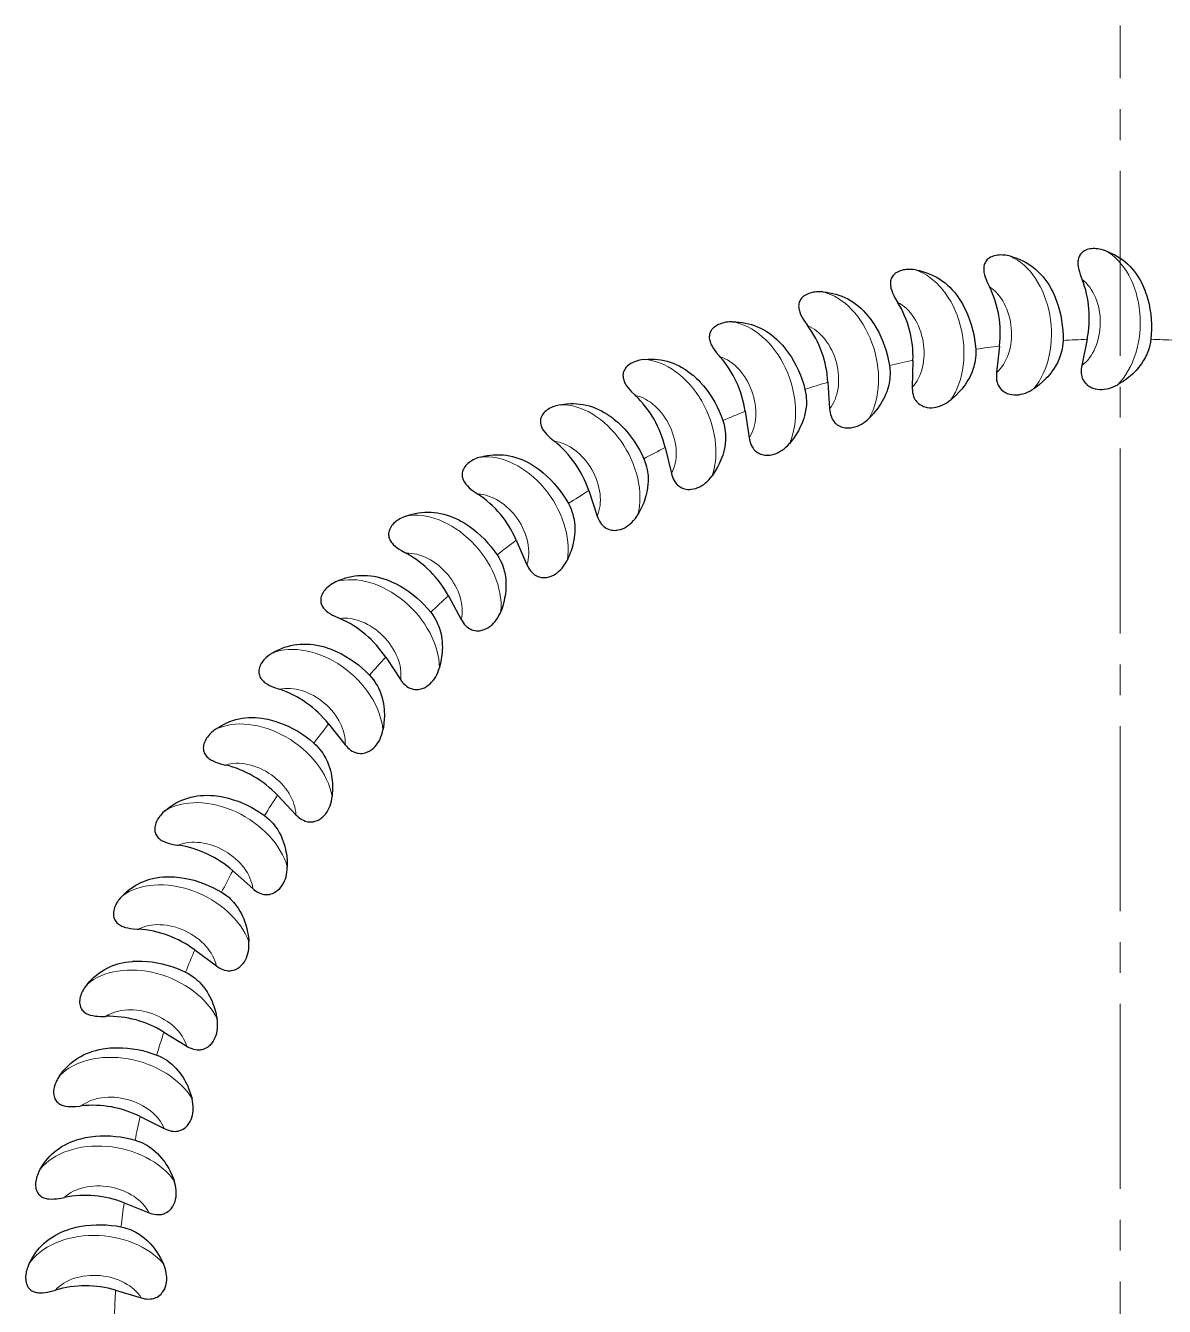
# Model space of a CAD drawing. Extents: x 89 to 510, y -61 to 440.
# Drawn here: x 438.28 to 470.57, y 211.95 to 248.28 of the extents above; entities that cross this region are included whole.
import ezdxf

# ---------------------------------------------------------------- set-up
doc = ezdxf.new("R2010")
doc.units = 0
doc.header["$LTSCALE"] = 7
doc.header["$MEASUREMENT"] = 0
doc.linetypes.add('CENTER2', pattern=[1.125, 0.75, -0.125, 0.125, -0.125])
doc.layers.add('1', color=1, linetype='CENTER2', lineweight=15)
doc.layers.add('8', color=252, linetype='CONTINUOUS', lineweight=15)

msp = doc.modelspace()

# ---------------------------------------------------------------- linework, layer by layer
at = {"layer": '1'}
msp.add_line((469.324, 175.906), (469.324, 248.275), dxfattribs=at)
at = {"layer": '8', "lineweight": 30, "ltscale": 0.019004}
for p, q in [((465.901, 239.187), (465.815, 238.432)), ((461.034, 238.163), (461.08, 237.404)), ((458.686, 237.336), (458.798, 236.584)), ((454.249, 235.087), (454.49, 234.366)), ((452.195, 233.68), (452.498, 232.983)), ((450.271, 232.101), (450.634, 231.433)), ((448.492, 230.359), (448.912, 229.725)), ((446.872, 228.47), (447.345, 227.875)), ((444.155, 224.303), (444.724, 223.799)), ((442.202, 219.728), (442.85, 219.331)), ((440.831, 212.407), (441.559, 212.191))]:
    msp.add_line(p, q, dxfattribs=at)
at = {"layer": '8', "lineweight": 30, "ltscale": 0.019005}
for p, q in [((468.383, 239.378), (468.231, 238.633)), ((463.445, 238.781), (463.425, 238.021)), ((456.418, 236.308), (456.596, 235.569)), ((445.422, 226.446), (445.945, 225.894)), ((443.079, 222.058), (443.69, 221.606)), ((441.532, 217.331), (442.213, 216.992)), ((441.074, 214.884), (441.781, 214.605))]:
    msp.add_line(p, q, dxfattribs=at)
at = {"layer": '8', "lineweight": 30}
for points in [[(468.91, 241.888), (468.823, 241.915), (468.779, 241.927), (468.734, 241.936), (468.689, 241.943), (468.644, 241.948), (468.599, 241.95), (468.554, 241.95), (468.51, 241.947), (468.467, 241.942), (468.425, 241.933), (468.385, 241.922), (468.346, 241.908), (468.311, 241.89), (468.278, 241.871), (468.249, 241.848), (468.222, 241.823), (468.199, 241.797), (468.18, 241.768), (468.163, 241.739), (468.149, 241.707), (468.139, 241.675), (468.131, 241.642), (468.126, 241.608), (468.123, 241.573), (468.122, 241.538), (468.124, 241.503), (468.132, 241.432), (468.147, 241.36), (468.166, 241.288), (468.188, 241.217), (468.227, 241.112), (468.24, 241.077)], [(466.207, 241.734), (466.118, 241.754), (466.073, 241.761), (466.028, 241.766), (465.982, 241.769), (465.937, 241.77), (465.891, 241.769), (465.847, 241.765), (465.803, 241.758), (465.761, 241.749), (465.72, 241.737), (465.681, 241.722), (465.644, 241.704), (465.61, 241.684), (465.58, 241.661), (465.552, 241.637), (465.528, 241.61), (465.507, 241.581), (465.49, 241.551), (465.476, 241.52), (465.465, 241.488), (465.457, 241.454), (465.453, 241.421), (465.45, 241.386), (465.451, 241.352), (465.453, 241.317), (465.458, 241.282), (465.472, 241.211), (465.493, 241.141), (465.518, 241.072), (465.546, 241.003), (465.594, 240.901), (465.611, 240.867)], [(463.528, 241.345), (463.438, 241.357), (463.392, 241.36), (463.346, 241.361), (463.301, 241.36), (463.255, 241.357), (463.21, 241.352), (463.166, 241.344), (463.123, 241.334), (463.082, 241.321), (463.042, 241.305), (463.005, 241.287), (462.97, 241.266), (462.938, 241.243), (462.909, 241.218), (462.884, 241.191), (462.862, 241.162), (462.844, 241.132), (462.829, 241.1), (462.818, 241.068), (462.81, 241.035), (462.806, 241.001), (462.804, 240.967), (462.804, 240.932), (462.808, 240.898), (462.813, 240.863), (462.821, 240.829), (462.841, 240.76), (462.868, 240.692), (462.899, 240.625), (462.934, 240.559), (462.99, 240.461), (463.009, 240.429)], [(467.343, 240.845), (467.377, 240.784), (467.408, 240.722), (467.438, 240.659), (467.466, 240.595), (467.518, 240.464), (467.564, 240.33), (467.602, 240.193), (467.635, 240.054), (467.661, 239.913), (467.68, 239.771), (467.693, 239.629), (467.7, 239.488), (467.7, 239.347)], [(469.964, 240.903), (469.992, 240.84), (470.018, 240.776), (470.043, 240.71), (470.065, 240.644), (470.105, 240.509), (470.139, 240.371), (470.166, 240.231), (470.186, 240.09), (470.199, 239.947), (470.207, 239.805), (470.207, 239.662), (470.202, 239.52), (470.19, 239.38)], [(460.893, 240.723), (460.802, 240.728), (460.756, 240.727), (460.711, 240.724), (460.665, 240.719), (460.62, 240.712), (460.576, 240.703), (460.533, 240.691), (460.491, 240.677), (460.451, 240.661), (460.412, 240.642), (460.377, 240.62), (460.344, 240.597), (460.314, 240.571), (460.287, 240.543), (460.265, 240.514), (460.246, 240.483), (460.23, 240.452), (460.218, 240.419), (460.21, 240.386), (460.205, 240.352), (460.203, 240.318), (460.204, 240.284), (460.208, 240.25), (460.214, 240.216), (460.223, 240.182), (460.233, 240.148), (460.26, 240.081), (460.292, 240.016), (460.329, 239.952), (460.369, 239.889), (460.434, 239.797), (460.456, 239.766)], [(464.737, 240.558), (464.776, 240.5), (464.813, 240.442), (464.848, 240.381), (464.882, 240.32), (464.945, 240.194), (465.002, 240.065), (465.052, 239.931), (465.097, 239.796), (465.135, 239.658), (465.167, 239.518), (465.192, 239.378), (465.211, 239.237), (465.224, 239.097)], [(458.322, 239.875), (458.231, 239.871), (458.186, 239.867), (458.14, 239.86), (458.096, 239.851), (458.051, 239.84), (458.008, 239.827), (457.966, 239.812), (457.926, 239.794), (457.887, 239.774), (457.851, 239.752), (457.817, 239.727), (457.786, 239.701), (457.758, 239.672), (457.735, 239.643), (457.714, 239.612), (457.698, 239.579), (457.685, 239.546), (457.677, 239.513), (457.671, 239.479), (457.669, 239.445), (457.67, 239.411), (457.674, 239.377), (457.681, 239.343), (457.69, 239.31), (457.702, 239.277), (457.715, 239.244), (457.747, 239.18), (457.785, 239.118), (457.828, 239.057), (457.873, 238.998), (457.946, 238.912), (457.97, 238.884)], [(462.166, 240.045), (462.21, 239.991), (462.251, 239.936), (462.292, 239.879), (462.331, 239.821), (462.405, 239.701), (462.472, 239.577), (462.535, 239.448), (462.591, 239.317), (462.641, 239.183), (462.684, 239.047), (462.722, 238.909), (462.753, 238.771), (462.778, 238.632)], [(459.65, 239.31), (459.697, 239.26), (459.744, 239.209), (459.789, 239.156), (459.833, 239.101), (459.917, 238.988), (459.996, 238.87), (460.069, 238.748), (460.136, 238.622), (460.197, 238.493), (460.253, 238.361), (460.302, 238.227), (460.346, 238.092), (460.382, 237.956)], [(465.224, 239.097), (465.227, 239.01), (465.225, 238.924), (465.219, 238.85), (465.209, 238.777), (465.198, 238.715), (465.184, 238.653), (465.17, 238.6), (465.154, 238.546), (465.12, 238.452), (465.083, 238.367), (465.045, 238.289), (465.005, 238.218), (464.964, 238.152), (464.922, 238.09), (464.88, 238.032), (464.836, 237.977), (464.793, 237.925), (464.749, 237.876), (464.659, 237.785), (464.568, 237.702), (464.522, 237.663)], [(467.7, 239.347), (467.696, 239.26), (467.686, 239.174), (467.674, 239.101), (467.658, 239.029), (467.642, 238.968), (467.622, 238.908), (467.604, 238.856), (467.583, 238.804), (467.541, 238.713), (467.497, 238.632), (467.452, 238.558), (467.406, 238.49), (467.359, 238.428), (467.312, 238.37), (467.265, 238.316), (467.217, 238.265), (467.169, 238.217), (467.121, 238.172), (467.024, 238.089), (466.926, 238.015), (466.877, 237.98)], [(470.19, 239.38), (470.178, 239.294), (470.16, 239.209), (470.142, 239.137), (470.12, 239.067), (470.098, 239.008), (470.074, 238.95), (470.05, 238.899), (470.025, 238.85), (469.975, 238.763), (469.924, 238.685), (469.873, 238.616), (469.822, 238.552), (469.77, 238.494), (469.718, 238.44), (469.666, 238.391), (469.614, 238.344), (469.562, 238.301), (469.51, 238.26), (469.406, 238.186), (469.302, 238.12), (469.25, 238.09)], [(455.835, 238.806), (455.745, 238.794), (455.7, 238.785), (455.655, 238.775), (455.611, 238.762), (455.568, 238.747), (455.526, 238.731), (455.486, 238.712), (455.447, 238.69), (455.41, 238.667), (455.376, 238.642), (455.344, 238.614), (455.316, 238.585), (455.291, 238.555), (455.27, 238.523), (455.253, 238.49), (455.239, 238.457), (455.229, 238.423), (455.223, 238.389), (455.221, 238.355), (455.222, 238.321), (455.226, 238.287), (455.233, 238.253), (455.243, 238.22), (455.255, 238.188), (455.269, 238.156), (455.285, 238.124), (455.323, 238.063), (455.366, 238.005), (455.414, 237.948), (455.464, 237.893), (455.544, 237.813), (455.571, 237.787)], [(457.207, 238.359), (457.259, 238.313), (457.309, 238.266), (457.359, 238.217), (457.408, 238.167), (457.501, 238.061), (457.59, 237.951), (457.673, 237.835), (457.751, 237.715), (457.824, 237.592), (457.89, 237.466), (457.951, 237.337), (458.006, 237.206), (458.054, 237.074)], [(462.778, 238.632), (462.789, 238.546), (462.794, 238.46), (462.795, 238.386), (462.791, 238.312), (462.786, 238.249), (462.777, 238.187), (462.768, 238.132), (462.756, 238.078), (462.731, 237.98), (462.702, 237.892), (462.67, 237.812), (462.637, 237.737), (462.602, 237.668), (462.566, 237.602), (462.528, 237.541), (462.49, 237.483), (462.451, 237.427), (462.411, 237.375), (462.33, 237.276), (462.247, 237.186), (462.204, 237.143)], [(465.815, 238.432), (465.811, 238.383), (465.809, 238.333), (465.811, 238.276), (465.818, 238.219), (465.83, 238.167), (465.846, 238.117), (465.862, 238.08), (465.881, 238.045), (465.897, 238.019), (465.916, 237.994), (465.95, 237.954), (465.985, 237.923), (466.019, 237.897), (466.053, 237.875), (466.087, 237.858), (466.12, 237.843), (466.154, 237.831), (466.187, 237.822), (466.252, 237.808), (466.317, 237.802), (466.381, 237.802), (466.445, 237.807), (466.508, 237.818), (466.57, 237.833), (466.632, 237.853), (466.694, 237.878), (466.755, 237.907), (466.816, 237.941), (466.877, 237.98)], [(468.231, 238.633), (468.223, 238.584), (468.217, 238.535), (468.214, 238.477), (468.216, 238.42), (468.223, 238.368), (468.235, 238.317), (468.247, 238.279), (468.263, 238.242), (468.277, 238.214), (468.294, 238.187), (468.325, 238.145), (468.356, 238.111), (468.388, 238.082), (468.42, 238.058), (468.452, 238.037), (468.485, 238.02), (468.517, 238.005), (468.549, 237.992), (468.613, 237.974), (468.677, 237.962), (468.74, 237.956), (468.804, 237.956), (468.868, 237.961), (468.932, 237.97), (468.995, 237.985), (469.059, 238.004), (469.123, 238.028), (469.186, 238.056), (469.25, 238.09)], [(460.382, 237.956), (460.4, 237.871), (460.413, 237.785), (460.42, 237.712), (460.424, 237.638), (460.423, 237.575), (460.421, 237.512), (460.416, 237.457), (460.409, 237.402), (460.392, 237.303), (460.371, 237.212), (460.346, 237.129), (460.32, 237.052), (460.291, 236.98), (460.26, 236.912), (460.229, 236.847), (460.195, 236.786), (460.161, 236.727), (460.126, 236.671), (460.054, 236.566), (459.979, 236.469), (459.94, 236.422)], [(463.425, 238.021), (463.425, 237.972), (463.428, 237.922), (463.435, 237.865), (463.447, 237.809), (463.463, 237.759), (463.483, 237.71), (463.502, 237.675), (463.524, 237.641), (463.543, 237.617), (463.563, 237.593), (463.602, 237.557), (463.639, 237.529), (463.675, 237.506), (463.711, 237.488), (463.746, 237.473), (463.781, 237.461), (463.815, 237.452), (463.849, 237.446), (463.915, 237.438), (463.98, 237.438), (464.044, 237.443), (464.107, 237.454), (464.169, 237.47), (464.23, 237.49), (464.29, 237.516), (464.349, 237.546), (464.408, 237.58), (464.465, 237.619), (464.522, 237.663)], [(453.451, 237.524), (453.362, 237.504), (453.318, 237.492), (453.274, 237.477), (453.232, 237.461), (453.19, 237.442), (453.15, 237.422), (453.111, 237.4), (453.074, 237.375), (453.039, 237.349), (453.008, 237.32), (452.978, 237.29), (452.953, 237.259), (452.931, 237.226), (452.912, 237.193), (452.898, 237.159), (452.887, 237.124), (452.881, 237.09), (452.878, 237.055), (452.878, 237.021), (452.882, 236.987), (452.889, 236.954), (452.899, 236.921), (452.912, 236.889), (452.926, 236.858), (452.943, 236.827), (452.962, 236.797), (453.005, 236.74), (453.053, 236.685), (453.106, 236.632), (453.161, 236.582), (453.247, 236.51), (453.276, 236.486)], [(461.08, 237.404), (461.084, 237.354), (461.092, 237.305), (461.104, 237.249), (461.121, 237.194), (461.141, 237.146), (461.165, 237.099), (461.187, 237.066), (461.212, 237.034), (461.233, 237.011), (461.255, 236.99), (461.296, 236.957), (461.336, 236.932), (461.374, 236.912), (461.411, 236.897), (461.448, 236.886), (461.483, 236.877), (461.518, 236.871), (461.552, 236.867), (461.619, 236.866), (461.684, 236.871), (461.747, 236.882), (461.809, 236.898), (461.869, 236.919), (461.928, 236.945), (461.986, 236.975), (462.042, 237.01), (462.097, 237.05), (462.151, 237.094), (462.204, 237.143)], [(454.856, 237.198), (454.912, 237.157), (454.966, 237.115), (455.02, 237.07), (455.073, 237.024), (455.175, 236.927), (455.273, 236.825), (455.366, 236.717), (455.454, 236.605), (455.537, 236.488), (455.615, 236.368), (455.687, 236.245), (455.753, 236.119), (455.813, 235.992)], [(458.054, 237.074), (458.08, 236.991), (458.1, 236.906), (458.114, 236.834), (458.123, 236.76), (458.129, 236.698), (458.131, 236.635), (458.132, 236.579), (458.13, 236.524), (458.121, 236.423), (458.108, 236.332), (458.091, 236.247), (458.071, 236.168), (458.049, 236.093), (458.024, 236.023), (457.998, 235.956), (457.97, 235.891), (457.942, 235.83), (457.912, 235.771), (457.849, 235.66), (457.782, 235.557), (457.748, 235.507)], [(458.798, 236.584), (458.806, 236.535), (458.818, 236.487), (458.835, 236.432), (458.856, 236.379), (458.881, 236.332), (458.909, 236.288), (458.934, 236.257), (458.961, 236.227), (458.984, 236.206), (459.008, 236.187), (459.052, 236.158), (459.094, 236.136), (459.134, 236.12), (459.172, 236.108), (459.209, 236.1), (459.245, 236.095), (459.281, 236.092), (459.315, 236.091), (459.382, 236.095), (459.446, 236.106), (459.508, 236.122), (459.568, 236.144), (459.626, 236.17), (459.682, 236.201), (459.737, 236.237), (459.79, 236.276), (459.842, 236.32), (459.892, 236.369), (459.94, 236.422)], [(451.187, 236.039), (451.1, 236.012), (451.057, 235.995), (451.015, 235.977), (450.974, 235.957), (450.934, 235.935), (450.896, 235.911), (450.859, 235.885), (450.825, 235.858), (450.793, 235.829), (450.763, 235.798), (450.737, 235.765), (450.714, 235.732), (450.695, 235.697), (450.679, 235.662), (450.668, 235.627), (450.661, 235.592), (450.657, 235.557), (450.657, 235.522), (450.661, 235.488), (450.667, 235.455), (450.677, 235.422), (450.69, 235.39), (450.705, 235.359), (450.723, 235.33), (450.742, 235.301), (450.764, 235.272), (450.812, 235.219), (450.864, 235.168), (450.921, 235.121), (450.98, 235.075), (451.072, 235.011), (451.104, 234.99)], [(452.615, 235.837), (452.674, 235.801), (452.733, 235.763), (452.79, 235.724), (452.847, 235.683), (452.957, 235.595), (453.063, 235.501), (453.165, 235.402), (453.263, 235.298), (453.356, 235.189), (453.444, 235.076), (453.526, 234.96), (453.603, 234.84), (453.673, 234.719)], [(455.813, 235.992), (455.845, 235.911), (455.873, 235.829), (455.892, 235.758), (455.909, 235.686), (455.919, 235.624), (455.927, 235.561), (455.932, 235.506), (455.935, 235.45), (455.936, 235.35), (455.93, 235.257), (455.921, 235.171), (455.908, 235.091), (455.892, 235.014), (455.874, 234.942), (455.854, 234.873), (455.832, 234.807), (455.808, 234.743), (455.784, 234.682), (455.731, 234.566), (455.674, 234.457), (455.644, 234.405)], [(456.596, 235.569), (456.609, 235.521), (456.624, 235.474), (456.646, 235.421), (456.672, 235.37), (456.7, 235.325), (456.732, 235.284), (456.76, 235.255), (456.79, 235.228), (456.814, 235.209), (456.84, 235.191), (456.886, 235.166), (456.93, 235.148), (456.971, 235.136), (457.01, 235.128), (457.048, 235.122), (457.084, 235.12), (457.12, 235.12), (457.154, 235.123), (457.22, 235.133), (457.283, 235.149), (457.343, 235.171), (457.401, 235.197), (457.457, 235.229), (457.51, 235.264), (457.562, 235.304), (457.611, 235.349), (457.659, 235.397), (457.705, 235.45), (457.748, 235.507)], [(453.673, 234.719), (453.713, 234.641), (453.748, 234.562), (453.773, 234.492), (453.796, 234.422), (453.812, 234.361), (453.825, 234.3), (453.835, 234.245), (453.843, 234.19), (453.852, 234.09), (453.855, 233.997), (453.853, 233.911), (453.847, 233.829), (453.838, 233.752), (453.826, 233.678), (453.812, 233.608), (453.796, 233.54), (453.778, 233.474), (453.759, 233.411), (453.716, 233.291), (453.669, 233.177), (453.644, 233.123)], [(449.061, 234.362), (448.977, 234.328), (448.936, 234.308), (448.896, 234.286), (448.857, 234.262), (448.819, 234.237), (448.783, 234.21), (448.748, 234.181), (448.716, 234.15), (448.687, 234.118), (448.66, 234.085), (448.637, 234.051), (448.617, 234.015), (448.601, 233.979), (448.589, 233.943), (448.58, 233.907), (448.576, 233.871), (448.575, 233.836), (448.578, 233.801), (448.585, 233.768), (448.595, 233.735), (448.607, 233.703), (448.623, 233.673), (448.641, 233.644), (448.661, 233.615), (448.683, 233.588), (448.707, 233.562), (448.759, 233.513), (448.816, 233.467), (448.876, 233.425), (448.939, 233.385), (449.037, 233.328), (449.07, 233.31)], [(454.49, 234.366), (454.507, 234.319), (454.527, 234.274), (454.553, 234.222), (454.584, 234.174), (454.616, 234.132), (454.651, 234.094), (454.681, 234.067), (454.714, 234.043), (454.74, 234.026), (454.767, 234.011), (454.815, 233.99), (454.86, 233.976), (454.902, 233.967), (454.942, 233.962), (454.98, 233.96), (455.016, 233.961), (455.051, 233.964), (455.085, 233.97), (455.15, 233.985), (455.211, 234.007), (455.27, 234.034), (455.325, 234.066), (455.378, 234.102), (455.428, 234.142), (455.476, 234.186), (455.521, 234.235), (455.565, 234.287), (455.605, 234.344), (455.644, 234.405)], [(450.502, 234.286), (450.564, 234.255), (450.625, 234.223), (450.686, 234.188), (450.746, 234.152), (450.863, 234.074), (450.977, 233.99), (451.088, 233.9), (451.194, 233.805), (451.296, 233.705), (451.393, 233.6), (451.486, 233.491), (451.572, 233.379), (451.653, 233.264)], [(451.653, 233.264), (451.699, 233.19), (451.741, 233.114), (451.773, 233.047), (451.801, 232.979), (451.822, 232.92), (451.841, 232.86), (451.856, 232.806), (451.868, 232.752), (451.886, 232.653), (451.897, 232.561), (451.902, 232.475), (451.904, 232.393), (451.901, 232.315), (451.896, 232.241), (451.888, 232.169), (451.878, 232.1), (451.866, 232.033), (451.852, 231.969), (451.82, 231.845), (451.783, 231.728), (451.763, 231.671)], [(452.498, 232.983), (452.519, 232.938), (452.542, 232.895), (452.573, 232.846), (452.608, 232.8), (452.643, 232.761), (452.682, 232.726), (452.714, 232.702), (452.748, 232.681), (452.776, 232.667), (452.804, 232.654), (452.854, 232.637), (452.9, 232.627), (452.943, 232.622), (452.983, 232.621), (453.021, 232.622), (453.057, 232.626), (453.092, 232.632), (453.125, 232.641), (453.189, 232.662), (453.248, 232.689), (453.303, 232.721), (453.356, 232.757), (453.405, 232.798), (453.452, 232.842), (453.495, 232.891), (453.537, 232.943), (453.575, 232.999), (453.611, 233.059), (453.644, 233.123)], [(447.09, 232.507), (447.009, 232.465), (446.97, 232.441), (446.932, 232.416), (446.895, 232.389), (446.859, 232.361), (446.825, 232.331), (446.794, 232.299), (446.765, 232.266), (446.738, 232.231), (446.715, 232.196), (446.694, 232.159), (446.677, 232.122), (446.664, 232.085), (446.655, 232.048), (446.65, 232.011), (446.649, 231.975), (446.652, 231.94), (446.658, 231.906), (446.667, 231.873), (446.68, 231.841), (446.695, 231.811), (446.713, 231.782), (446.733, 231.754), (446.756, 231.728), (446.78, 231.703), (446.806, 231.679), (446.863, 231.634), (446.923, 231.594), (446.987, 231.557), (447.054, 231.522), (447.156, 231.475), (447.19, 231.46)], [(448.532, 232.556), (448.596, 232.531), (448.66, 232.504), (448.724, 232.475), (448.786, 232.444), (448.91, 232.377), (449.031, 232.303), (449.149, 232.223), (449.263, 232.138), (449.374, 232.046), (449.48, 231.951), (449.581, 231.85), (449.677, 231.746), (449.768, 231.638)], [(449.768, 231.638), (449.82, 231.569), (449.868, 231.497), (449.906, 231.433), (449.94, 231.367), (449.966, 231.31), (449.99, 231.252), (450.009, 231.2), (450.027, 231.147), (450.053, 231.05), (450.072, 230.96), (450.085, 230.874), (450.093, 230.793), (450.098, 230.715), (450.099, 230.64), (450.097, 230.568), (450.093, 230.499), (450.087, 230.431), (450.079, 230.366), (450.058, 230.24), (450.031, 230.12), (450.016, 230.062)], [(450.634, 231.433), (450.659, 231.39), (450.686, 231.348), (450.72, 231.303), (450.759, 231.26), (450.798, 231.224), (450.84, 231.193), (450.874, 231.171), (450.91, 231.153), (450.938, 231.141), (450.968, 231.131), (451.019, 231.119), (451.065, 231.113), (451.108, 231.111), (451.148, 231.113), (451.186, 231.118), (451.222, 231.126), (451.256, 231.135), (451.288, 231.146), (451.35, 231.173), (451.406, 231.205), (451.459, 231.241), (451.508, 231.282), (451.553, 231.327), (451.596, 231.375), (451.635, 231.427), (451.672, 231.483), (451.705, 231.542), (451.736, 231.605), (451.763, 231.671)], [(445.288, 230.487), (445.211, 230.438), (445.174, 230.411), (445.138, 230.383), (445.103, 230.353), (445.071, 230.321), (445.04, 230.288), (445.011, 230.254), (444.985, 230.218), (444.961, 230.182), (444.941, 230.144), (444.924, 230.106), (444.91, 230.068), (444.901, 230.029), (444.895, 229.992), (444.893, 229.955), (444.895, 229.919), (444.901, 229.884), (444.91, 229.85), (444.922, 229.818), (444.937, 229.788), (444.955, 229.759), (444.976, 229.732), (444.998, 229.706), (445.023, 229.681), (445.049, 229.658), (445.077, 229.637), (445.137, 229.597), (445.201, 229.562), (445.268, 229.531), (445.337, 229.503), (445.443, 229.464), (445.479, 229.452)], [(446.72, 230.661), (446.786, 230.642), (446.852, 230.621), (446.918, 230.597), (446.983, 230.572), (447.112, 230.516), (447.239, 230.453), (447.364, 230.384), (447.485, 230.308), (447.603, 230.227), (447.717, 230.141), (447.826, 230.05), (447.931, 229.954), (448.031, 229.855)], [(448.912, 229.725), (448.94, 229.685), (448.971, 229.646), (449.009, 229.603), (449.052, 229.564), (449.093, 229.532), (449.138, 229.504), (449.173, 229.486), (449.211, 229.471), (449.24, 229.462), (449.27, 229.454), (449.322, 229.446), (449.369, 229.444), (449.412, 229.447), (449.452, 229.452), (449.489, 229.46), (449.524, 229.471), (449.557, 229.483), (449.589, 229.497), (449.647, 229.529), (449.701, 229.566), (449.75, 229.607), (449.795, 229.652), (449.837, 229.7), (449.875, 229.752), (449.91, 229.807), (449.941, 229.866), (449.97, 229.928), (449.994, 229.993), (450.016, 230.062)], [(448.031, 229.855), (448.089, 229.79), (448.143, 229.723), (448.186, 229.662), (448.226, 229.6), (448.257, 229.545), (448.286, 229.489), (448.31, 229.439), (448.332, 229.388), (448.366, 229.294), (448.393, 229.205), (448.413, 229.121), (448.429, 229.041), (448.44, 228.964), (448.448, 228.889), (448.453, 228.818), (448.455, 228.748), (448.454, 228.68), (448.452, 228.614), (448.442, 228.487), (448.426, 228.365), (448.415, 228.306)], [(445.08, 228.616), (445.148, 228.602), (445.215, 228.587), (445.283, 228.569), (445.35, 228.55), (445.483, 228.505), (445.615, 228.454), (445.745, 228.395), (445.873, 228.331), (445.997, 228.26), (446.118, 228.184), (446.236, 228.103), (446.348, 228.017), (446.456, 227.927)], [(443.668, 228.317), (443.596, 228.262), (443.561, 228.232), (443.528, 228.2), (443.496, 228.167), (443.467, 228.133), (443.439, 228.098), (443.413, 228.061), (443.39, 228.023), (443.37, 227.985), (443.353, 227.946), (443.339, 227.906), (443.329, 227.867), (443.323, 227.828), (443.32, 227.79), (443.322, 227.753), (443.327, 227.717), (443.335, 227.683), (443.347, 227.65), (443.362, 227.619), (443.38, 227.59), (443.4, 227.563), (443.423, 227.538), (443.448, 227.514), (443.475, 227.492), (443.503, 227.471), (443.533, 227.452), (443.596, 227.418), (443.663, 227.389), (443.732, 227.363), (443.804, 227.341), (443.912, 227.312), (443.949, 227.303)], [(447.345, 227.875), (447.377, 227.837), (447.411, 227.801), (447.453, 227.762), (447.498, 227.726), (447.543, 227.698), (447.589, 227.674), (447.627, 227.659), (447.665, 227.647), (447.695, 227.64), (447.726, 227.636), (447.778, 227.632), (447.825, 227.635), (447.868, 227.641), (447.907, 227.65), (447.943, 227.661), (447.977, 227.674), (448.009, 227.689), (448.039, 227.706), (448.095, 227.743), (448.145, 227.784), (448.191, 227.829), (448.232, 227.878), (448.269, 227.93), (448.303, 227.985), (448.332, 228.043), (448.359, 228.104), (448.381, 228.168), (448.4, 228.235), (448.415, 228.306)], [(446.456, 227.927), (446.52, 227.868), (446.58, 227.805), (446.628, 227.748), (446.673, 227.69), (446.709, 227.638), (446.743, 227.585), (446.77, 227.537), (446.797, 227.488), (446.839, 227.397), (446.874, 227.311), (446.901, 227.229), (446.924, 227.15), (446.942, 227.075), (446.956, 227.001), (446.967, 226.93), (446.975, 226.861), (446.98, 226.793), (446.984, 226.728), (446.985, 226.6), (446.979, 226.477), (446.974, 226.417)], [(443.624, 226.435), (443.693, 226.428), (443.762, 226.418), (443.831, 226.407), (443.899, 226.393), (444.036, 226.36), (444.172, 226.321), (444.307, 226.274), (444.439, 226.22), (444.569, 226.161), (444.697, 226.096), (444.82, 226.025), (444.94, 225.949), (445.056, 225.869)], [(445.945, 225.894), (445.981, 225.859), (446.017, 225.826), (446.063, 225.791), (446.111, 225.76), (446.158, 225.735), (446.206, 225.716), (446.245, 225.704), (446.284, 225.696), (446.315, 225.692), (446.346, 225.69), (446.398, 225.691), (446.445, 225.697), (446.487, 225.707), (446.525, 225.719), (446.56, 225.734), (446.593, 225.75), (446.623, 225.768), (446.652, 225.787), (446.704, 225.828), (446.751, 225.874), (446.792, 225.923), (446.829, 225.975), (446.861, 226.03), (446.89, 226.088), (446.914, 226.148), (446.935, 226.211), (446.952, 226.277), (446.965, 226.346), (446.974, 226.417)], [(442.244, 226.015), (442.177, 225.953), (442.145, 225.92), (442.115, 225.886), (442.086, 225.851), (442.059, 225.814), (442.035, 225.776), (442.012, 225.737), (441.993, 225.698), (441.976, 225.657), (441.962, 225.617), (441.952, 225.576), (441.945, 225.536), (441.943, 225.497), (441.944, 225.459), (441.948, 225.422), (441.956, 225.387), (441.968, 225.354), (441.982, 225.322), (442, 225.293), (442.02, 225.266), (442.043, 225.24), (442.068, 225.217), (442.095, 225.195), (442.123, 225.176), (442.153, 225.158), (442.185, 225.141), (442.251, 225.113), (442.32, 225.089), (442.391, 225.07), (442.464, 225.054), (442.575, 225.035), (442.612, 225.029)], [(445.056, 225.869), (445.124, 225.815), (445.189, 225.758), (445.242, 225.706), (445.292, 225.652), (445.332, 225.603), (445.371, 225.553), (445.403, 225.508), (445.433, 225.461), (445.483, 225.374), (445.525, 225.292), (445.56, 225.213), (445.589, 225.136), (445.613, 225.062), (445.634, 224.99), (445.651, 224.92), (445.665, 224.852), (445.677, 224.785), (445.686, 224.72), (445.698, 224.593), (445.703, 224.47), (445.703, 224.41)], [(442.364, 224.136), (442.434, 224.135), (442.503, 224.131), (442.572, 224.126), (442.642, 224.118), (442.781, 224.097), (442.92, 224.07), (443.058, 224.035), (443.195, 223.993), (443.33, 223.945), (443.462, 223.891), (443.592, 223.832), (443.718, 223.767), (443.84, 223.697)], [(444.724, 223.799), (444.762, 223.768), (444.802, 223.738), (444.85, 223.707), (444.901, 223.68), (444.949, 223.66), (444.999, 223.644), (445.039, 223.636), (445.079, 223.631), (445.11, 223.63), (445.141, 223.63), (445.193, 223.636), (445.239, 223.647), (445.28, 223.66), (445.316, 223.675), (445.35, 223.693), (445.381, 223.712), (445.41, 223.732), (445.437, 223.754), (445.486, 223.8), (445.528, 223.849), (445.565, 223.902), (445.597, 223.957), (445.624, 224.015), (445.648, 224.075), (445.667, 224.137), (445.682, 224.202), (445.693, 224.269), (445.701, 224.338), (445.703, 224.41)], [(441.026, 223.597), (440.965, 223.53), (440.936, 223.494), (440.909, 223.458), (440.883, 223.42), (440.86, 223.381), (440.838, 223.341), (440.819, 223.3), (440.803, 223.259), (440.79, 223.218), (440.78, 223.176), (440.773, 223.135), (440.77, 223.094), (440.771, 223.055), (440.775, 223.017), (440.783, 222.981), (440.794, 222.946), (440.808, 222.914), (440.826, 222.884), (440.846, 222.857), (440.869, 222.831), (440.893, 222.808), (440.92, 222.787), (440.949, 222.768), (440.979, 222.75), (441.011, 222.735), (441.043, 222.722), (441.111, 222.699), (441.182, 222.682), (441.255, 222.669), (441.329, 222.659), (441.441, 222.649), (441.479, 222.647)], [(443.84, 223.697), (443.913, 223.649), (443.983, 223.598), (444.04, 223.551), (444.094, 223.501), (444.139, 223.456), (444.181, 223.41), (444.217, 223.367), (444.251, 223.324), (444.309, 223.241), (444.358, 223.163), (444.399, 223.087), (444.435, 223.013), (444.466, 222.942), (444.492, 222.872), (444.515, 222.804), (444.535, 222.737), (444.553, 222.671), (444.568, 222.607), (444.591, 222.482), (444.607, 222.36), (444.612, 222.3)], [(443.69, 221.606), (443.73, 221.578), (443.772, 221.552), (443.823, 221.525), (443.876, 221.503), (443.926, 221.487), (443.978, 221.476), (444.018, 221.471), (444.058, 221.469), (444.089, 221.471), (444.12, 221.474), (444.171, 221.485), (444.216, 221.499), (444.255, 221.516), (444.291, 221.534), (444.323, 221.555), (444.352, 221.576), (444.379, 221.599), (444.404, 221.623), (444.448, 221.673), (444.486, 221.726), (444.518, 221.781), (444.545, 221.839), (444.568, 221.899), (444.586, 221.961), (444.6, 222.025), (444.609, 222.09), (444.615, 222.158), (444.616, 222.228), (444.612, 222.3)], [(441.31, 221.736), (441.379, 221.74), (441.448, 221.743), (441.518, 221.744), (441.588, 221.742), (441.728, 221.734), (441.869, 221.718), (442.01, 221.695), (442.15, 221.666), (442.288, 221.63), (442.425, 221.588), (442.559, 221.54), (442.69, 221.486), (442.818, 221.427)], [(442.818, 221.427), (442.895, 221.386), (442.969, 221.341), (443.03, 221.299), (443.088, 221.254), (443.136, 221.213), (443.183, 221.171), (443.222, 221.131), (443.26, 221.091), (443.325, 221.014), (443.38, 220.94), (443.428, 220.868), (443.47, 220.798), (443.507, 220.729), (443.54, 220.662), (443.569, 220.596), (443.594, 220.531), (443.617, 220.468), (443.638, 220.405), (443.672, 220.282), (443.698, 220.161), (443.709, 220.102)], [(440.024, 221.082), (439.968, 221.01), (439.943, 220.972), (439.919, 220.933), (439.896, 220.893), (439.876, 220.852), (439.859, 220.811), (439.843, 220.769), (439.831, 220.726), (439.821, 220.684), (439.815, 220.642), (439.812, 220.6), (439.813, 220.559), (439.817, 220.52), (439.824, 220.483), (439.835, 220.447), (439.849, 220.414), (439.866, 220.383), (439.886, 220.355), (439.909, 220.329), (439.933, 220.305), (439.96, 220.284), (439.989, 220.266), (440.019, 220.249), (440.05, 220.235), (440.083, 220.222), (440.117, 220.212), (440.187, 220.195), (440.259, 220.184), (440.332, 220.177), (440.407, 220.174), (440.52, 220.174), (440.557, 220.175)], [(442.85, 219.331), (442.893, 219.306), (442.938, 219.284), (442.991, 219.262), (443.045, 219.244), (443.097, 219.233), (443.149, 219.226), (443.189, 219.225), (443.229, 219.227), (443.26, 219.231), (443.29, 219.237), (443.341, 219.252), (443.384, 219.27), (443.422, 219.29), (443.455, 219.312), (443.486, 219.335), (443.513, 219.359), (443.538, 219.384), (443.561, 219.41), (443.6, 219.464), (443.633, 219.52), (443.661, 219.578), (443.683, 219.638), (443.7, 219.699), (443.712, 219.763), (443.721, 219.827), (443.724, 219.894), (443.724, 219.961), (443.719, 220.031), (443.709, 220.102)], [(440.468, 219.253), (440.537, 219.263), (440.605, 219.272), (440.675, 219.279), (440.745, 219.283), (440.885, 219.287), (441.027, 219.284), (441.169, 219.274), (441.311, 219.256), (441.452, 219.233), (441.592, 219.203), (441.73, 219.166), (441.865, 219.124), (441.998, 219.076)], [(441.998, 219.076), (442.078, 219.042), (442.155, 219.004), (442.22, 218.967), (442.282, 218.928), (442.334, 218.891), (442.383, 218.853), (442.426, 218.817), (442.467, 218.78), (442.539, 218.709), (442.6, 218.64), (442.654, 218.573), (442.702, 218.507), (442.745, 218.441), (442.783, 218.377), (442.818, 218.314), (442.849, 218.252), (442.878, 218.191), (442.903, 218.13), (442.948, 218.01), (442.985, 217.893), (443.001, 217.835)], [(439.244, 218.49), (439.195, 218.413), (439.173, 218.373), (439.152, 218.332), (439.134, 218.29), (439.117, 218.248), (439.103, 218.205), (439.092, 218.161), (439.083, 218.118), (439.077, 218.075), (439.075, 218.032), (439.075, 217.991), (439.079, 217.95), (439.087, 217.911), (439.097, 217.875), (439.111, 217.84), (439.128, 217.809), (439.148, 217.779), (439.17, 217.753), (439.195, 217.729), (439.222, 217.708), (439.25, 217.689), (439.28, 217.673), (439.312, 217.659), (439.345, 217.648), (439.378, 217.638), (439.413, 217.63), (439.484, 217.62), (439.557, 217.615), (439.631, 217.615), (439.705, 217.619), (439.817, 217.628), (439.855, 217.633)], [(442.213, 216.992), (442.258, 216.971), (442.304, 216.952), (442.358, 216.935), (442.414, 216.922), (442.466, 216.915), (442.519, 216.913), (442.559, 216.915), (442.599, 216.921), (442.629, 216.927), (442.659, 216.936), (442.708, 216.955), (442.749, 216.977), (442.785, 217), (442.817, 217.025), (442.845, 217.051), (442.87, 217.077), (442.893, 217.104), (442.913, 217.132), (442.948, 217.189), (442.976, 217.248), (442.998, 217.308), (443.015, 217.37), (443.027, 217.432), (443.034, 217.496), (443.036, 217.562), (443.034, 217.628), (443.028, 217.696), (443.017, 217.765), (443.001, 217.835)], [(439.846, 216.706), (439.914, 216.722), (439.981, 216.737), (440.05, 216.75), (440.119, 216.76), (440.259, 216.777), (440.4, 216.786), (440.543, 216.788), (440.686, 216.783), (440.828, 216.772), (440.97, 216.754), (441.111, 216.73), (441.249, 216.7), (441.385, 216.663)], [(441.385, 216.663), (441.468, 216.637), (441.549, 216.605), (441.616, 216.574), (441.682, 216.54), (441.736, 216.508), (441.789, 216.475), (441.835, 216.443), (441.879, 216.409), (441.956, 216.345), (442.024, 216.282), (442.083, 216.219), (442.137, 216.157), (442.185, 216.096), (442.229, 216.036), (442.269, 215.976), (442.306, 215.916), (442.339, 215.858), (442.37, 215.799), (442.425, 215.684), (442.472, 215.57), (442.493, 215.514)], [(438.694, 215.839), (438.651, 215.758), (438.633, 215.716), (438.616, 215.674), (438.601, 215.631), (438.588, 215.587), (438.578, 215.543), (438.57, 215.499), (438.565, 215.455), (438.563, 215.411), (438.565, 215.369), (438.569, 215.327), (438.576, 215.287), (438.587, 215.249), (438.601, 215.214), (438.618, 215.181), (438.638, 215.15), (438.66, 215.123), (438.684, 215.099), (438.711, 215.077), (438.739, 215.058), (438.769, 215.042), (438.801, 215.029), (438.833, 215.018), (438.867, 215.009), (438.901, 215.002), (438.936, 214.998), (439.008, 214.994), (439.081, 214.995), (439.155, 215.002), (439.229, 215.011), (439.339, 215.031), (439.376, 215.038)], [(441.781, 214.605), (441.828, 214.588), (441.875, 214.574), (441.931, 214.561), (441.988, 214.553), (442.041, 214.551), (442.093, 214.554), (442.133, 214.56), (442.172, 214.569), (442.202, 214.578), (442.231, 214.589), (442.278, 214.612), (442.317, 214.638), (442.351, 214.664), (442.38, 214.691), (442.406, 214.72), (442.429, 214.748), (442.449, 214.777), (442.467, 214.807), (442.497, 214.866), (442.52, 214.927), (442.536, 214.989), (442.548, 215.052), (442.554, 215.115), (442.555, 215.18), (442.552, 215.245), (442.544, 215.311), (442.532, 215.378), (442.515, 215.445), (442.493, 215.514)], [(439.449, 214.115), (439.514, 214.137), (439.581, 214.157), (439.648, 214.176), (439.716, 214.193), (439.854, 214.221), (439.994, 214.242), (440.136, 214.257), (440.278, 214.264), (440.421, 214.266), (440.564, 214.26), (440.706, 214.248), (440.847, 214.23), (440.986, 214.206)], [(440.986, 214.206), (441.07, 214.187), (441.154, 214.162), (441.223, 214.138), (441.292, 214.109), (441.349, 214.083), (441.404, 214.053), (441.453, 214.026), (441.5, 213.996), (441.582, 213.939), (441.655, 213.882), (441.72, 213.824), (441.779, 213.768), (441.832, 213.711), (441.881, 213.654), (441.926, 213.598), (441.968, 213.542), (442.006, 213.487), (442.042, 213.431), (442.107, 213.321), (442.163, 213.212), (442.189, 213.158)], [(438.376, 213.15), (438.341, 213.066), (438.326, 213.023), (438.313, 212.979), (438.302, 212.935), (438.293, 212.89), (438.287, 212.845), (438.283, 212.801), (438.282, 212.757), (438.284, 212.713), (438.288, 212.671), (438.296, 212.63), (438.307, 212.59), (438.321, 212.554), (438.338, 212.52), (438.358, 212.488), (438.38, 212.46), (438.405, 212.434), (438.431, 212.412), (438.46, 212.393), (438.49, 212.377), (438.521, 212.363), (438.553, 212.353), (438.587, 212.345), (438.621, 212.339), (438.656, 212.335), (438.691, 212.334), (438.763, 212.336), (438.835, 212.344), (438.908, 212.356), (438.981, 212.373), (439.09, 212.402), (439.126, 212.412)], [(441.559, 212.191), (441.607, 212.178), (441.656, 212.168), (441.713, 212.16), (441.77, 212.157), (441.823, 212.159), (441.875, 212.166), (441.914, 212.176), (441.952, 212.188), (441.981, 212.2), (442.009, 212.214), (442.053, 212.241), (442.091, 212.27), (442.122, 212.299), (442.149, 212.329), (442.172, 212.359), (442.192, 212.389), (442.21, 212.42), (442.225, 212.451), (442.249, 212.513), (442.267, 212.576), (442.278, 212.639), (442.284, 212.702), (442.285, 212.766), (442.281, 212.83), (442.272, 212.895), (442.258, 212.96), (442.24, 213.026), (442.217, 213.091), (442.189, 213.158)]]:
    msp.add_lwpolyline(points, dxfattribs=at)
for centre, start, end in [((462.943, 239.543), 353.1503, 26.4044), ((465.467, 239.99), 348.1503, 21.4044), ((460.467, 238.877), 358.1503, 31.4044), ((458.059, 237.999), 3.1503, 36.4044), ((455.736, 236.914), 8.1503, 41.4044), ((453.517, 235.63), 13.1503, 46.4044), ((451.418, 234.158), 18.1503, 51.4044), ((449.456, 232.509), 23.1503, 56.4044), ((447.644, 230.695), 28.1503, 61.4044), ((445.998, 228.73), 33.1503, 66.4044), ((444.529, 226.629), 38.1503, 71.4044), ((443.249, 224.408), 43.1502, 76.4044), ((442.167, 222.084), 48.1503, 81.4044), ((441.292, 219.674), 53.1503, 86.4044), ((440.63, 217.198), 58.1503, 91.4044), ((440.187, 214.673), 63.1503, 96.4044), ((439.965, 212.119), 68.1503, 101.4044), ((439.967, 209.555), 73.1503, 106.4044)]:
    msp.add_arc(centre, 2.979, start, end, dxfattribs=at)
at = {"layer": '8', "lineweight": 13}
for start, end in [(96.8892, 98.2615), (91.8892, 93.2615), (86.8892, 88.2615), (101.8892, 103.2615), (106.8892, 108.2615), (111.8892, 113.2615), (116.8892, 118.2615), (121.8892, 123.2615), (126.8892, 128.2615), (131.8892, 133.2615), (136.8892, 138.2615), (141.8892, 143.2615), (146.8892, 148.2615), (151.8892, 153.2615), (156.8892, 158.2615), (161.8892, 163.2615), (166.8892, 168.2615), (171.8892, 173.2615), (176.8892, 178.2615)]:
    msp.add_arc((469.324, 210.858), 28.535, start, end, dxfattribs=at)
at = {"layer": '8', "lineweight": 13, "extrusion": (0, 0, -1)}
for centre, major_axis, start_param, end_param in [((465.824, 239.663), (-0.19, 2.172), 0.373338, 2.516708), ((468.348, 239.858), (0, 2.18), 0.373338, 2.516708), ((463.327, 239.248), (-0.379, 2.147), 0.373338, 2.516708), ((465.261, 239.613), (-0.12, 1.375), 0.488633, 2.663304), ((467.782, 239.858), (0, 1.38), 0.488633, 2.663304), ((460.876, 238.617), (-0.564, 2.106), 0.373338, 2.516708), ((462.77, 239.15), (-0.24, 1.359), 0.488633, 2.663304), ((458.488, 237.775), (-0.746, 2.049), 0.373338, 2.516708), ((460.329, 238.471), (-0.357, 1.333), 0.488633, 2.663304), ((456.184, 236.729), (-0.921, 1.976), 0.373338, 2.516708), ((457.957, 237.582), (-0.472, 1.297), 0.488633, 2.663304), ((455.671, 236.489), (-0.583, 1.251), 0.488633, 2.663304), ((453.979, 235.485), (-1.09, 1.888), 0.373338, 2.516708), ((453.489, 235.202), (-0.69, 1.195), 0.488633, 2.663304), ((451.891, 234.054), (-1.25, 1.786), 0.373338, 2.516708), ((451.427, 233.729), (-0.792, 1.13), 0.488633, 2.663304), ((449.935, 232.446), (-1.401, 1.67), 0.373338, 2.516708), ((449.502, 232.082), (-0.887, 1.057), 0.488633, 2.663304), ((448.128, 230.674), (-1.541, 1.541), 0.373338, 2.516708), ((447.728, 230.274), (-0.976, 0.976), 0.488633, 2.663304), ((446.481, 228.751), (-1.67, 1.401), 0.373338, 2.516708), ((446.118, 228.318), (-1.057, 0.887), 0.488633, 2.663304), ((445.009, 226.692), (-1.786, 1.25), 0.373338, 2.516708), ((444.684, 226.229), (-1.13, 0.792), 0.488633, 2.663304), ((443.721, 224.513), (-1.888, 1.09), 0.373338, 2.516708), ((443.438, 224.023), (-1.195, 0.69), 0.488633, 2.663304), ((442.629, 222.23), (-1.976, 0.921), 0.373338, 2.516708), ((442.389, 221.717), (-1.251, 0.583), 0.488633, 2.663304), ((441.739, 219.86), (-2.049, 0.746), 0.373338, 2.516708), ((441.546, 219.328), (-1.297, 0.472), 0.488633, 2.663304), ((441.059, 217.421), (-2.106, 0.564), 0.373338, 2.516708), ((440.913, 216.875), (-1.333, 0.357), 0.488633, 2.663304), ((440.595, 214.933), (-2.147, 0.379), 0.373338, 2.516708), ((440.497, 214.376), (-1.359, 0.24), 0.488633, 2.663304), ((440.349, 212.413), (-2.172, 0.19), 0.373338, 2.516708), ((440.3, 211.85), (-1.375, 0.12), 0.488633, 2.663304)]:
    msp.add_ellipse(centre, major_axis=major_axis, ratio=0.707107, start_param=start_param, end_param=end_param, dxfattribs=at)
at = {"layer": '8', "lineweight": 30, "extrusion": (0, 0, -1)}
for centre, major_axis, start_param, end_param in [((374.579, 107.57), (-92.198, -133.906), 3.104731, 3.191025), ((365.937, 116.22), (-103.518, -125.361), 3.104731, 3.191025), ((383.941, 99.705), (-80.176, -141.432), 3.104731, 3.191025), ((393.954, 92.687), (-67.545, -147.882), 3.104731, 3.191025), ((404.54, 86.567), (-54.399, -153.206), 3.104731, 3.191025), ((415.619, 81.394), (-40.839, -157.364), 3.104731, 3.191025), ((427.107, 77.206), (-26.969, -160.325), 3.104731, 3.191025), ((438.916, 74.035), (-12.893, -162.065), 3.104731, 3.191025), ((450.957, 71.906), (1.281, -162.572), 3.104731, 3.191025), ((463.137, 70.834), (15.445, -161.842), 3.104731, 3.191025), ((475.365, 70.827), (29.492, -159.88), 3.104731, 3.191025), ((487.546, 71.887), (43.314, -156.701), 3.104731, 3.191025), ((499.589, 74.004), (56.807, -152.33), 3.104731, 3.191025), ((511.402, 77.162), (69.867, -146.799), 3.104731, 3.191025), ((522.894, 81.338), (82.396, -140.151), 3.104731, 3.191025), ((533.978, 86.5), (94.297, -132.436), 3.104731, 3.191025), ((544.571, 92.608), (105.481, -123.714), 3.104731, 3.191025), ((554.591, 99.616), (-115.862, 114.05), 6.246323, 6.332617)]:
    msp.add_ellipse(centre, major_axis=major_axis, ratio=0.10265, start_param=start_param, end_param=end_param, dxfattribs=at)

doc.saveas('drawing.dxf')
